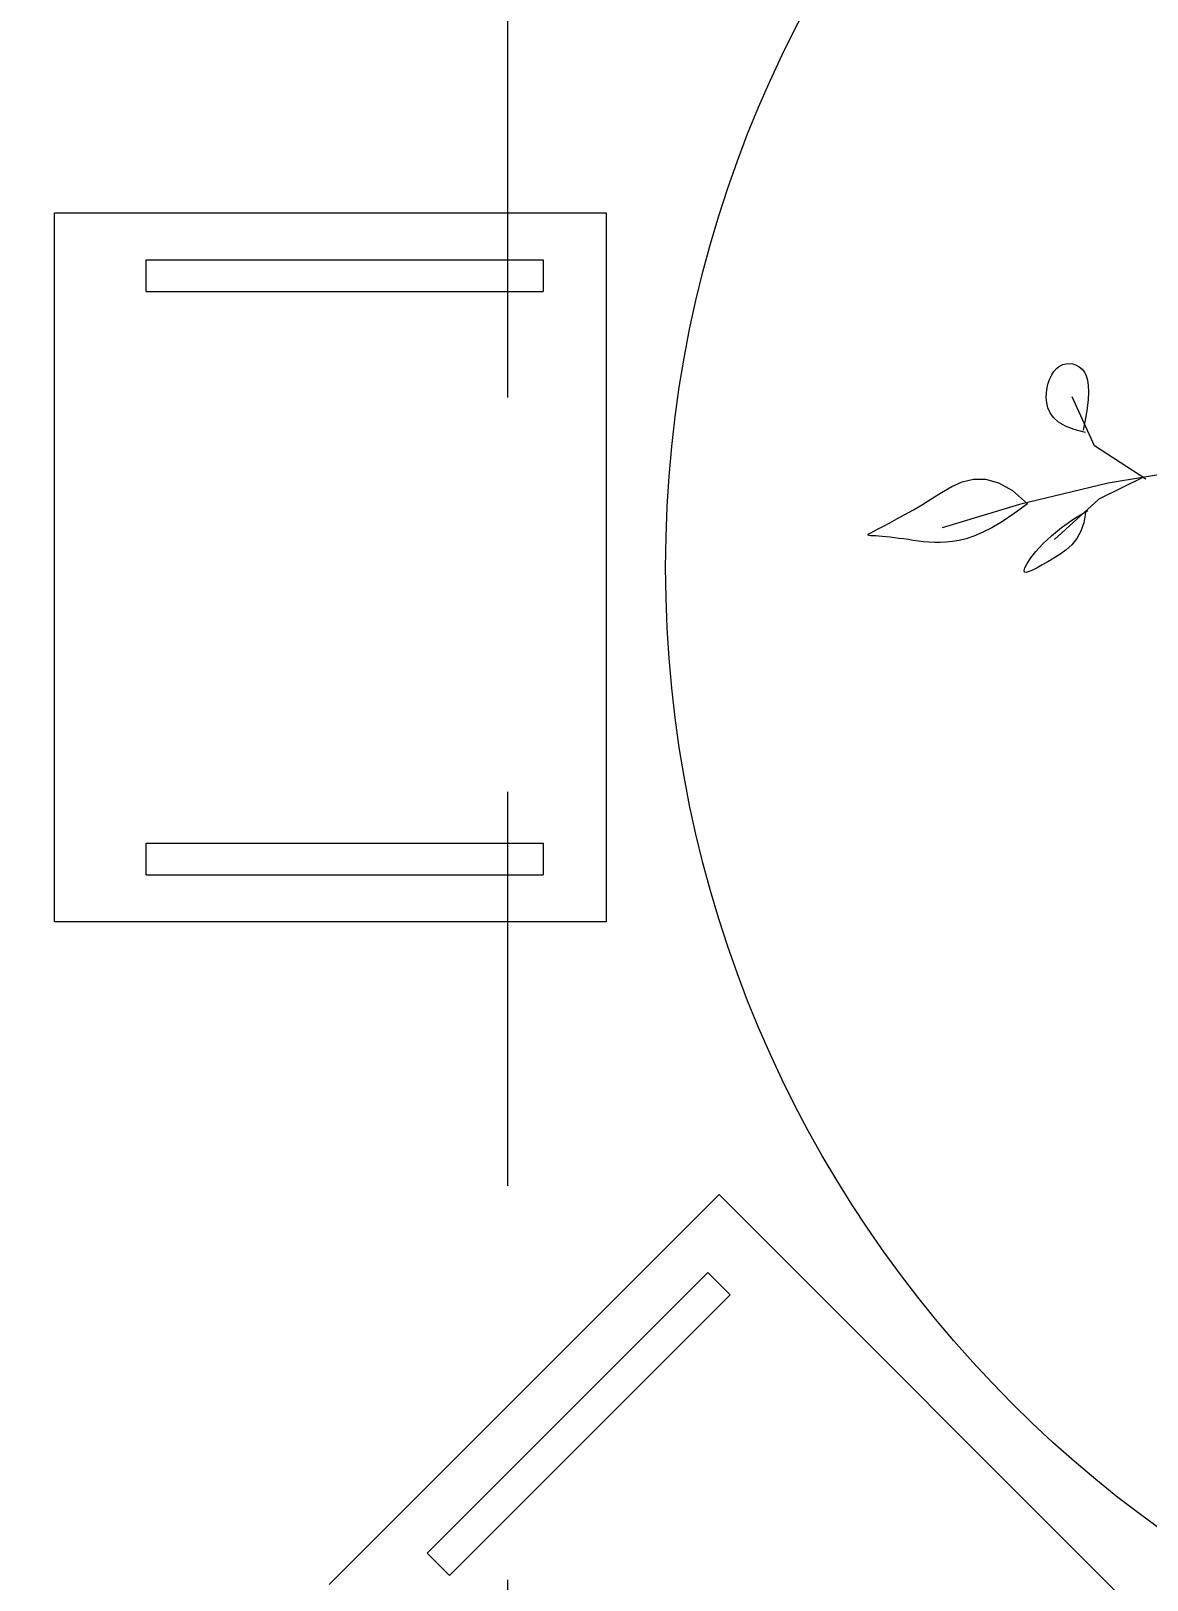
# Model space of a CAD drawing. Header units: centimetres. Extents: x -26724 to 60145, y -23645 to 6771.
# Drawn here: x -10876 to -10805.2, y 1925.9 to 2024.2 of the extents above; entities that cross this region are included whole.
import ezdxf

# ---------------------------------------------------------------- set-up
doc = ezdxf.new("R2010")
doc.units = ezdxf.units.CM
for name, pattern in [('AUSGEZOGEN', [0]), ('DALEKOVOD_VN', [5, 2.5, -2.5]), ('PUNKT2_S9', [0.35, 0.15, -0.1, 0, -0.1])]:
    doc.linetypes.add(name, pattern=pattern)
doc.layers.add('3.IZGLED 2', color=7, linetype='Continuous', lineweight=9, true_color=0x4a4a4a)
doc.layers.add('4.KOTE', color=88, linetype='Continuous', lineweight=15)
doc.layers.add('Moebel', color=252, linetype='PUNKT2_S9', lineweight=13)
doc.styles.get("Standard").update_dxf_attribs({"font": 'calibri.ttf'})
doc.dimstyles.new('ja 1 50', dxfattribs={"dimtxt": 10, "dimasz": 5, "dimexe": 5, "dimexo": 5, "dimgap": 1, "dimtad": 1, "dimdec": 0, "dimtxsty": 'Standard', "dimblk": 'ARCHTICK', "dimcen": 2.5, "dimclrd": 256, "dimclrt": 7, "dimadec": 0, "dimazin": 0, "dimtfac": 1, "dimtdec": 0, "dimtix": 1, "dimtmove": 1, "dimatfit": 3, "dimldrblk": 'ARCHTICK', "dimfxl": 10, "dimfxlon": 1, "dimlwd": 0, "dimlwe": 9, "dimarcsym": 0})

# ---------------------------------------------------------------- blocks, each defined once
blk = doc.blocks.new('_ArchTick')
at = {"color": 0, "linetype": 'ByBlock', "const_width": 0.15}
blk.add_lwpolyline([(-0.5, -0.5), (0.5, 0.5)], dxfattribs=at)
blk = doc.blocks.new('*D1843')
at = {"layer": '4.KOTE', "color": 0, "lineweight": 9, "transparency": 16777216}
for p, q in [((-10926.134, 2333.962), (-10926.134, 2348.962)), ((-10816.134, 2334.48), (-10816.134, 2348.962))]:
    blk.add_line(p, q, dxfattribs=at)
at = {"layer": '4.KOTE', "lineweight": 0, "transparency": 16777216}
blk.add_line((-10926.134, 2343.962), (-10816.134, 2343.962), dxfattribs=at)
at = {"layer": 'Defpoints', "color": 0, "transparency": 16777216}
for p in [(-10816.134, 2343.962), (-10816.134, 2298.939, 13.5), (-10926.134, 0, 13.5)]:
    blk.add_point(p, dxfattribs=at)
at = {"layer": '4.KOTE', "lineweight": 0, "transparency": 16777216, "xscale": 5, "yscale": 5, "zscale": 5, "rotation": 180}
blk.add_blockref('_ArchTick', (-10926.134, 2343.962), dxfattribs=at)
at = {"layer": '4.KOTE', "lineweight": 0, "transparency": 16777216, "xscale": 5, "yscale": 5, "zscale": 5}
blk.add_blockref('_ArchTick', (-10816.134, 2343.962), dxfattribs=at)
at = {"layer": '4.KOTE', "color": 7, "transparency": 16777216, "insert": (-10871.134, 2350.085), "char_height": 10, "attachment_point": 5}
blk.add_mtext('110', dxfattribs=at)
blk = doc.blocks.new('ggggt')
at = {"layer": 'Moebel', "color": 91, "linetype": 'AUSGEZOGEN', "lineweight": 18, "transparency": 33554687}
for p, q in [((1517.873, 2002.882, 13.5), (1518.075, 2002.984, 13.5)), ((1518.075, 2002.984, 13.5), (1518.289, 2003.041, 13.5)), ((1518.289, 2003.041, 13.5), (1518.507, 2003.056, 13.5)), ((1518.507, 2003.056, 13.5), (1518.724, 2003.029, 13.5)), ((1518.724, 2003.029, 13.5), (1518.934, 2002.959, 13.5)), ((1518.934, 2002.959, 13.5), (1519.129, 2002.848, 13.5)), ((1517.159, 2001.812, 13.5), (1517.256, 2002.085, 13.5)), ((1517.256, 2002.085, 13.5), (1517.377, 2002.334, 13.5)), ((1517.377, 2002.334, 13.5), (1517.522, 2002.553, 13.5)), ((1517.522, 2002.553, 13.5), (1517.687, 2002.737, 13.5)), ((1517.687, 2002.737, 13.5), (1517.873, 2002.882, 13.5)), ((1519.129, 2002.848, 13.5), (1519.305, 2002.696, 13.5)), ((1519.305, 2002.696, 13.5), (1519.453, 2002.503, 13.5)), ((1519.453, 2002.503, 13.5), (1519.569, 2002.27, 13.5)), ((1519.569, 2002.27, 13.5), (1519.651, 2001.988, 13.5)), ((1519.651, 2001.988, 13.5), (1519.699, 2001.65, 13.5)), ((1517.037, 2000.89, 13.5), (1517.048, 2001.209, 13.5)), ((1517.048, 2001.209, 13.5), (1517.09, 2001.518, 13.5)), ((1517.09, 2001.518, 13.5), (1517.159, 2001.812, 13.5)), ((1520.094, 1997.834, 13.5), (1518.676, 2000.948, 13.5)), ((1519.71, 2001.247, 13.5), (1519.686, 2000.772, 13.5)), ((1519.699, 2001.65, 13.5), (1519.71, 2001.247, 13.5)), ((1517.061, 2000.566, 13.5), (1517.037, 2000.89, 13.5)), ((1517.133, 2000.242, 13.5), (1517.061, 2000.566, 13.5)), ((1517.271, 1999.926, 13.5), (1517.133, 2000.242, 13.5)), ((1519.624, 2000.215, 13.5), (1519.524, 1999.569, 13.5)), ((1519.686, 2000.772, 13.5), (1519.624, 2000.215, 13.5)), ((1517.491, 1999.624, 13.5), (1517.271, 1999.926, 13.5)), ((1517.81, 1999.342, 13.5), (1517.491, 1999.624, 13.5)), ((1518.244, 1999.087, 13.5), (1517.81, 1999.342, 13.5)), ((1518.811, 1998.865, 13.5), (1518.244, 1999.087, 13.5)), ((1519.524, 1999.569, 13.5), (1519.385, 1998.825, 13.5)), ((1519.527, 1998.683, 13.5), (1518.811, 1998.865, 13.5)), ((1523.349, 1995.709, 13.5), (1520.094, 1997.834, 13.5)), ((1527.256, 1996.516, 13.5), (1520.966, 1995.456, 13.5)), ((1510.395, 1994.873, 13.5), (1511.032, 1995.243, 13.5)), ((1511.032, 1995.243, 13.5), (1511.702, 1995.54, 13.5)), ((1511.702, 1995.54, 13.5), (1512.413, 1995.714, 13.5)), ((1512.413, 1995.714, 13.5), (1513.175, 1995.714, 13.5)), ((1513.175, 1995.714, 13.5), (1513.996, 1995.489, 13.5)), ((1513.996, 1995.489, 13.5), (1514.885, 1994.988, 13.5)), ((1520.966, 1995.456, 13.5), (1515.34, 1994.111, 13.5)), ((1523.208, 1995.851, 13.5), (1520.379, 1994.438, 13.5)), ((1508.609, 1993.775, 13.5), (1509.184, 1994.114, 13.5)), ((1509.184, 1994.114, 13.5), (1509.78, 1994.483, 13.5)), ((1509.78, 1994.483, 13.5), (1510.395, 1994.873, 13.5)), ((1515.34, 1994.111, 13.5), (1510.424, 1992.623, 13.5)), ((1514.885, 1994.988, 13.5), (1515.852, 1994.159, 13.5)), ((1515.852, 1994.159, 13.5), (1515.002, 1993.534, 13.5)), ((1515.852, 1994.159, 13.5), (1515.852, 1994.159, 13.5)), ((1520.379, 1994.438, 13.5), (1517.552, 1991.894, 13.5)), ((1507.103, 1992.949, 13.5), (1507.561, 1993.192, 13.5)), ((1507.561, 1993.192, 13.5), (1508.066, 1993.468, 13.5)), ((1508.066, 1993.468, 13.5), (1508.609, 1993.775, 13.5)), ((1515.002, 1993.534, 13.5), (1514.247, 1993.029, 13.5)), ((1518.01, 1992.652, 13.5), (1518.78, 1993.194, 13.5)), ((1518.78, 1993.194, 13.5), (1519.673, 1993.732, 13.5)), ((1519.531, 1993.59, 13.5), (1519.428, 1992.952, 13.5)), ((1505.73, 1992.187, 13.5), (1505.782, 1992.239, 13.5)), ((1505.736, 1992.155, 13.5), (1505.73, 1992.187, 13.5)), ((1505.794, 1992.137, 13.5), (1505.736, 1992.155, 13.5)), ((1505.782, 1992.239, 13.5), (1505.901, 1992.316, 13.5)), ((1505.897, 1992.128, 13.5), (1505.794, 1992.137, 13.5)), ((1506.038, 1992.123, 13.5), (1505.897, 1992.128, 13.5)), ((1505.901, 1992.316, 13.5), (1506.092, 1992.423, 13.5)), ((1506.21, 1992.116, 13.5), (1506.038, 1992.123, 13.5)), ((1506.092, 1992.423, 13.5), (1506.36, 1992.564, 13.5)), ((1506.408, 1992.104, 13.5), (1506.21, 1992.116, 13.5)), ((1506.36, 1992.564, 13.5), (1506.7, 1992.74, 13.5)), ((1506.627, 1992.086, 13.5), (1506.408, 1992.104, 13.5)), ((1506.7, 1992.74, 13.5), (1507.103, 1992.949, 13.5)), ((1512.441, 1992.095, 13.5), (1511.955, 1991.934, 13.5)), ((1512.977, 1992.323, 13.5), (1512.441, 1992.095, 13.5)), ((1513.576, 1992.629, 13.5), (1512.977, 1992.323, 13.5)), ((1514.247, 1993.029, 13.5), (1513.576, 1992.629, 13.5)), ((1516.814, 1991.608, 13.5), (1517.356, 1992.118, 13.5)), ((1517.356, 1992.118, 13.5), (1518.01, 1992.652, 13.5)), ((1519.236, 1992.408, 13.5), (1518.971, 1991.947, 13.5)), ((1519.428, 1992.952, 13.5), (1519.236, 1992.408, 13.5)), ((1506.867, 1992.062, 13.5), (1506.627, 1992.086, 13.5)), ((1507.124, 1992.033, 13.5), (1506.867, 1992.062, 13.5)), ((1507.397, 1992, 13.5), (1507.124, 1992.033, 13.5)), ((1507.683, 1991.962, 13.5), (1507.397, 1992, 13.5)), ((1507.98, 1991.922, 13.5), (1507.683, 1991.962, 13.5)), ((1508.285, 1991.879, 13.5), (1507.98, 1991.922, 13.5)), ((1508.599, 1991.834, 13.5), (1508.285, 1991.879, 13.5)), ((1508.92, 1991.79, 13.5), (1508.599, 1991.834, 13.5)), ((1509.25, 1991.751, 13.5), (1508.92, 1991.79, 13.5)), ((1509.591, 1991.721, 13.5), (1509.25, 1991.751, 13.5)), ((1509.945, 1991.703, 13.5), (1509.591, 1991.721, 13.5)), ((1510.312, 1991.701, 13.5), (1509.945, 1991.703, 13.5)), ((1510.693, 1991.718, 13.5), (1510.312, 1991.701, 13.5)), ((1511.091, 1991.758, 13.5), (1510.693, 1991.718, 13.5)), ((1511.509, 1991.827, 13.5), (1511.091, 1991.758, 13.5)), ((1511.955, 1991.934, 13.5), (1511.509, 1991.827, 13.5)), ((1516.049, 1990.716, 13.5), (1516.38, 1991.135, 13.5)), ((1516.38, 1991.135, 13.5), (1516.814, 1991.608, 13.5)), ((1518.287, 1991.227, 13.5), (1517.902, 1990.946, 13.5)), ((1518.649, 1991.557, 13.5), (1518.287, 1991.227, 13.5)), ((1518.971, 1991.947, 13.5), (1518.649, 1991.557, 13.5)), ((1515.679, 1990.092, 13.5), (1515.817, 1990.363, 13.5)), ((1515.817, 1990.363, 13.5), (1516.049, 1990.716, 13.5)), ((1516.772, 1990.276, 13.5), (1516.45, 1990.096, 13.5)), ((1517.129, 1990.48, 13.5), (1516.772, 1990.276, 13.5)), ((1517.511, 1990.7, 13.5), (1517.129, 1990.48, 13.5)), ((1517.902, 1990.946, 13.5), (1517.511, 1990.7, 13.5)), ((1515.63, 1989.913, 13.5), (1515.679, 1990.092, 13.5)), ((1515.662, 1989.82, 13.5), (1515.63, 1989.913, 13.5)), ((1515.768, 1989.802, 13.5), (1515.662, 1989.82, 13.5)), ((1515.94, 1989.849, 13.5), (1515.768, 1989.802, 13.5)), ((1516.17, 1989.95, 13.5), (1515.94, 1989.849, 13.5)), ((1516.45, 1990.096, 13.5), (1516.17, 1989.95, 13.5))]:
    blk.add_line(p, q, dxfattribs=at)

msp = doc.modelspace()

# ---------------------------------------------------------------- linework, layer by layer
at = {"layer": '3.IZGLED 2', "color": 4, "linetype": 'DALEKOVOD_VN', "ltscale": 10}
msp.add_line((-10845.731, 1000.889, 13.5), (-10845.731, 2213.889, 13.5), dxfattribs=at)
at = {"layer": '3.IZGLED 2', "transparency": 33554687}
for p, q in [((-10874.488, 2012.622, 13.5), (-10839.488, 2012.622, 13.5)), ((-10874.488, 1967.622, 13.5), (-10874.488, 2012.622, 13.5)), ((-10839.488, 2012.622, 13.5), (-10839.488, 1967.622, 13.5)), ((-10868.677, 2007.622, 13.5), (-10868.677, 2009.622, 13.5)), ((-10868.677, 2009.622, 13.5), (-10843.488, 2009.622, 13.5)), ((-10843.488, 2009.622, 13.5), (-10843.488, 2007.622, 13.5)), ((-10868.677, 2007.622, 13.5), (-10843.488, 2007.622, 13.5)), ((-10868.677, 1970.622, 13.5), (-10868.677, 1972.622, 13.5)), ((-10868.677, 1972.622, 13.5), (-10843.488, 1972.622, 13.5)), ((-10843.488, 1972.622, 13.5), (-10843.488, 1970.622, 13.5)), ((-10868.677, 1970.622, 13.5), (-10843.488, 1970.622, 13.5)), ((-10839.488, 1967.622, 13.5), (-10874.488, 1967.622, 13.5)), ((-10857.077, 1925.587, 13.5), (-10832.328, 1950.336, 13.5)), ((-10832.328, 1950.336, 13.5), (-10800.508, 1918.516, 13.5)), ((-10850.846, 1927.575, 13.5), (-10833.035, 1945.386, 13.5)), ((-10833.035, 1945.386, 13.5), (-10831.621, 1943.972, 13.5)), ((-10849.432, 1926.161, 13.5), (-10831.621, 1943.972, 13.5)), ((-10849.432, 1926.161, 13.5), (-10850.846, 1927.575, 13.5))]:
    msp.add_line(p, q, dxfattribs=at)
msp.add_circle((-10760.722, 1990.122, 13.5), 75, dxfattribs=at)

# ---------------------------------------------------------------- block references
at = {"layer": '3.IZGLED 2'}
msp.add_blockref('ggggt', (-12328.606, 0), dxfattribs=at)

# ---------------------------------------------------------------- dimensions: what is measured, and where the dimension line sits
at = {"layer": '4.KOTE'}
dim = msp.add_linear_dim(base=(-10816.134, 2343.962), p1=(-10926.134, 0, 13.5), p2=(-10816.134, 2298.939, 13.5), dimstyle='ja 1 50', dxfattribs=at)
dim.commit()
dim.dimension.update_dxf_attribs({"geometry": '*D1843', "text_midpoint": (-10871.134, 2350.085)})

doc.saveas('drawing.dxf')
